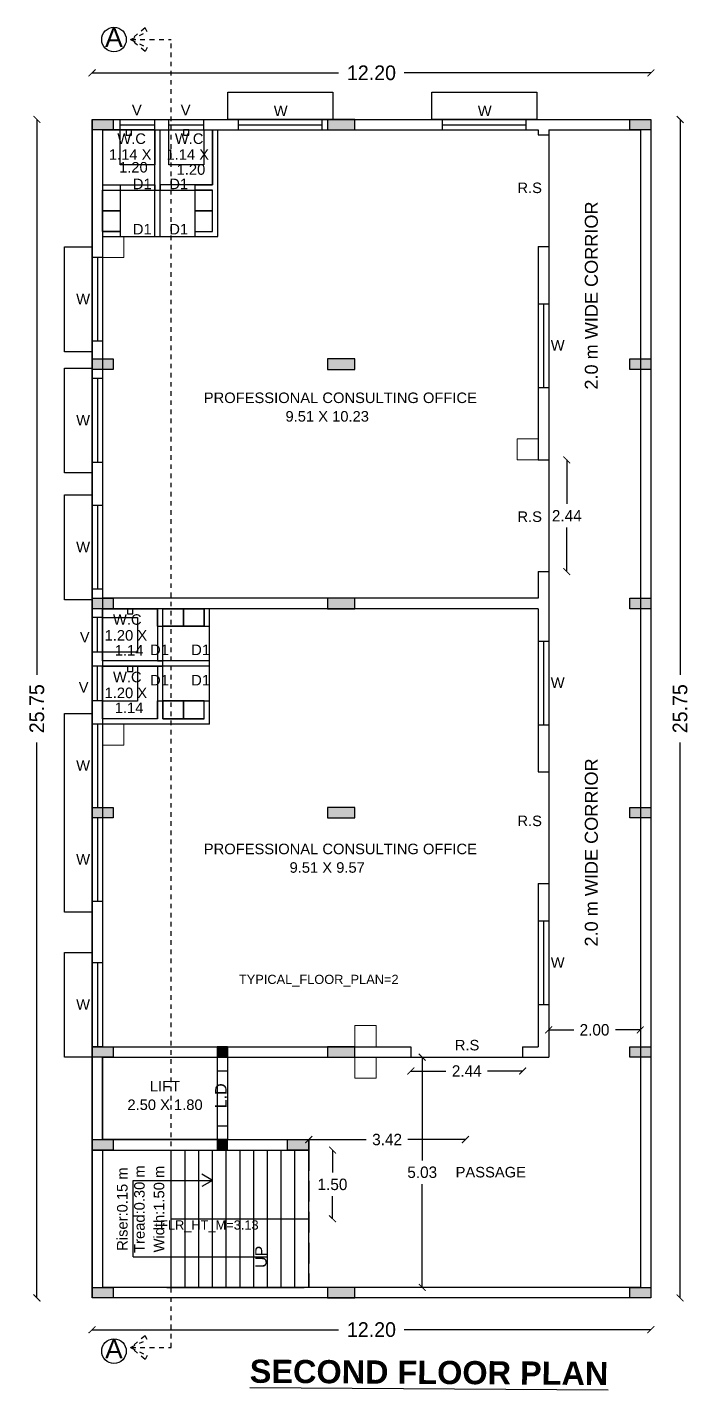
# Model space of a CAD drawing. Header units: metres. Extents: x 21686 to 22035, y 16742 to 16822.
# Drawn here: x 21777.5 to 21791.97, y 16772.55 to 16802.32 of the extents above; entities that cross this region are included whole.
import ezdxf
from ezdxf.enums import TextEntityAlignment as Align

# ---------------------------------------------------------------- set-up
doc = ezdxf.new("R2010")
doc.units = ezdxf.units.M
doc.header["$LTSCALE"] = 1.8
doc.header["$MEASUREMENT"] = 0
for name, pattern in [('CENTER', [2, 1.25, -0.25, 0.25, -0.25]), ('DASHED2', [0.375, 0.25, -0.125]), ('HIDDEN', [0.375, 0.25, -0.125])]:
    doc.linetypes.add(name, pattern=pattern)
doc.layers.add('BLK_1_FLR_2_BLT_UP_AREA', color=18, linetype='Continuous', plot=False)
for name, color, linetype in [('BLK_1_FLR_2_CHAJJA', 6, 'Continuous'), ('BLK_1_FLR_2_DA_LIFT', 30, 'Continuous'), ('BLK_1_FLR_2_EXIT_WIDTH_DOOR', 2, 'Continuous'), ('BLK_1_FLR_2_EXIT_WIDTH_STAIR', 1, 'Continuous'), ('BLK_1_FLR_2_FIRESTAIR_1', 1, 'Continuous'), ('BLK_1_FLR_2_LIFT_1', 30, 'Continuous'), ('BLK_1_FLR_2_STAIR_1', 1, 'Continuous'), ('BLK_1_FLR_2_URINAL', 235, 'Continuous'), ('BLK_1_FLR_2_WASH', 55, 'Continuous'), ('BLK_1_FLR_2_WATER_CLOSET', 213, 'Continuous'), ('BLK_1_LVL_2_BLDG_FOOT_PRINT', 1, 'Continuous'), ('CORRIDOR_WIDTH', 195, 'Continuous'), ('TOILET_VENTILATION', 6, 'Continuous')]:
    doc.layers.add(name, color=color, linetype=linetype)
doc.layers.add('BLK_1_FLR_2_DRINKING_WATER', color=7, linetype='Continuous', lineweight=0)
doc.layers.add('DIST_EXIT', color=7, linetype='Continuous', lineweight=0)
doc.styles.add('ARIAL', font='arial.ttf')
doc.styles.get("Standard").update_dxf_attribs({"font": 'arial.ttf'})
doc.styles.add('TR', font='arialbd.ttf')
doc.styles.add('USA TEXT', font='GOTHIC.TTF')
doc.dimstyles.new('1-100-ED', dxfattribs={"dimtxt": 0.25, "dimasz": 0.15, "dimexe": 0.18, "dimexo": 0.0625, "dimgap": 0.129, "dimtad": 0, "dimtih": 1, "dimtoh": 1, "dimzin": 0, "dimdsep": 46, "dimtxsty": 'USA TEXT', "dimblk": 'ARCHTICK', "dimcen": 0.1, "dimse1": 1, "dimse2": 1, "dimadec": 0, "dimazin": 0, "dimtfac": 1, "dimtofl": 0, "dimtmove": 0, "dimatfit": 3, "dimldrblk": 'ARCHTICK', "dimfxl": 0, "dimtolj": 1, "dimtzin": 0, "dimarcsym": 0})

# ---------------------------------------------------------------- blocks, each defined once
blk = doc.blocks.new('_ArchTick')
at = {"color": 0, "linetype": 'ByBlock', "const_width": 0.15}
blk.add_lwpolyline([(-0.5, -0.5), (0.5, 0.5)], dxfattribs=at)
blk = doc.blocks.new('*D93')
at = {"color": 0, "lineweight": -2}
for p, q in [((21786.127, 16779.816), (21786.127, 16777.561)), ((21786.127, 16774.785), (21786.127, 16777.04))]:
    blk.add_line(p, q, dxfattribs=at)
at = {"layer": 'Defpoints', "color": 0}
for p in [(21786.341, 16779.816), (21786.127, 16774.785), (21786.341, 16774.785)]:
    blk.add_point(p, dxfattribs=at)
at = {"color": 0, "lineweight": -2, "xscale": 0.15, "yscale": 0.15, "zscale": 0.15}
for p, rotation in [((21786.127, 16779.816), 90), ((21786.127, 16774.785), 270)]:
    blk.add_blockref('_ArchTick', p, dxfattribs=dict(at, rotation=rotation))
at = {"color": 0, "insert": (21786.127, 16777.3), "char_height": 0.25, "attachment_point": 5, "style": 'USA TEXT'}
blk.add_mtext('\\A1;5.03', dxfattribs=at)
blk = doc.blocks.new('*D99')
at = {"color": 0, "lineweight": -2}
for p, q in [((21778.919, 16801.327), (21784.303, 16801.327)), ((21791.119, 16801.327), (21785.736, 16801.327))]:
    blk.add_line(p, q, dxfattribs=at)
at = {"layer": 'Defpoints', "color": 0}
for p in [(21791.119, 16801.327), (21778.919, 16800.309), (21791.119, 16800.309)]:
    blk.add_point(p, dxfattribs=at)
at = {"color": 0, "lineweight": -2, "xscale": 0.15, "yscale": 0.15, "zscale": 0.15, "rotation": 180}
blk.add_blockref('_ArchTick', (21778.919, 16801.327), dxfattribs=at)
at = {"color": 0, "lineweight": -2, "xscale": 0.15, "yscale": 0.15, "zscale": 0.15}
blk.add_blockref('_ArchTick', (21791.119, 16801.327), dxfattribs=at)
at = {"color": 0, "insert": (21785.019, 16801.327), "char_height": 0.32, "attachment_point": 5, "style": 'USA TEXT'}
blk.add_mtext('\\A1;12.20', dxfattribs=at)
blk = doc.blocks.new('*D100')
at = {"color": 0, "lineweight": -2}
for p, q in [((21791.757, 16800.309), (21791.757, 16788.171)), ((21791.757, 16774.555), (21791.757, 16786.693))]:
    blk.add_line(p, q, dxfattribs=at)
at = {"layer": 'Defpoints', "color": 0}
for p in [(21791.119, 16800.309), (21791.119, 16774.555), (21791.757, 16774.555)]:
    blk.add_point(p, dxfattribs=at)
at = {"color": 0, "lineweight": -2, "xscale": 0.15, "yscale": 0.15, "zscale": 0.15}
for p, rotation in [((21791.757, 16800.309), 90), ((21791.757, 16774.555), 270)]:
    blk.add_blockref('_ArchTick', p, dxfattribs=dict(at, rotation=rotation))
at = {"color": 0, "insert": (21791.757, 16787.432), "char_height": 0.32, "attachment_point": 5, "rotation": 90, "style": 'USA TEXT'}
blk.add_mtext('\\A1;25.75', dxfattribs=at)
blk = doc.blocks.new('*D101')
at = {"color": 0, "lineweight": -2}
for p, q in [((21778.919, 16773.861), (21784.303, 16773.861)), ((21791.119, 16773.861), (21785.736, 16773.861))]:
    blk.add_line(p, q, dxfattribs=at)
at = {"layer": 'Defpoints', "color": 0}
for p in [(21778.919, 16774.556), (21791.119, 16774.556), (21778.919, 16773.861)]:
    blk.add_point(p, dxfattribs=at)
at = {"color": 0, "lineweight": -2, "xscale": 0.15, "yscale": 0.15, "zscale": 0.15, "rotation": 180}
blk.add_blockref('_ArchTick', (21778.919, 16773.861), dxfattribs=at)
at = {"color": 0, "lineweight": -2, "xscale": 0.15, "yscale": 0.15, "zscale": 0.15}
blk.add_blockref('_ArchTick', (21791.119, 16773.861), dxfattribs=at)
at = {"color": 0, "insert": (21785.019, 16773.861), "char_height": 0.32, "attachment_point": 5, "style": 'USA TEXT'}
blk.add_mtext('\\A1;12.20', dxfattribs=at)
blk = doc.blocks.new('*D102')
at = {"color": 0, "lineweight": -2}
for p, q in [((21777.715, 16800.309), (21777.715, 16788.171)), ((21777.715, 16774.555), (21777.715, 16786.693))]:
    blk.add_line(p, q, dxfattribs=at)
at = {"layer": 'Defpoints', "color": 0}
for p in [(21777.715, 16800.309), (21778.919, 16800.309), (21778.919, 16774.555)]:
    blk.add_point(p, dxfattribs=at)
at = {"color": 0, "lineweight": -2, "xscale": 0.15, "yscale": 0.15, "zscale": 0.15}
for p, rotation in [((21777.715, 16800.309), 90), ((21777.715, 16774.555), 270)]:
    blk.add_blockref('_ArchTick', p, dxfattribs=dict(at, rotation=rotation))
at = {"color": 0, "insert": (21777.715, 16787.432), "char_height": 0.32, "attachment_point": 5, "rotation": 90, "style": 'USA TEXT'}
blk.add_mtext('\\A1;25.75', dxfattribs=at)
blk = doc.blocks.new('*D37')
at = {"layer": 'BLK_1_FLR_2_EXIT_WIDTH_DOOR', "color": 0, "lineweight": -2}
for p, q in [((21785.879, 16779.514), (21786.643, 16779.514)), ((21788.319, 16779.514), (21787.556, 16779.514))]:
    blk.add_line(p, q, dxfattribs=at)
at = {"layer": 'Defpoints', "color": 0}
for p in [(21785.879, 16779.816), (21788.319, 16779.816), (21788.319, 16779.514)]:
    blk.add_point(p, dxfattribs=at)
at = {"layer": 'BLK_1_FLR_2_EXIT_WIDTH_DOOR', "color": 0, "lineweight": -2, "xscale": 0.15, "yscale": 0.15, "zscale": 0.15, "rotation": 180}
blk.add_blockref('_ArchTick', (21785.879, 16779.514), dxfattribs=at)
at = {"layer": 'BLK_1_FLR_2_EXIT_WIDTH_DOOR', "color": 0, "lineweight": -2, "xscale": 0.15, "yscale": 0.15, "zscale": 0.15}
blk.add_blockref('_ArchTick', (21788.319, 16779.514), dxfattribs=at)
at = {"layer": 'BLK_1_FLR_2_EXIT_WIDTH_DOOR', "color": 0, "insert": (21787.099, 16779.514), "char_height": 0.25, "attachment_point": 5, "style": 'USA TEXT'}
blk.add_mtext('\\A1;2.44', dxfattribs=at)
blk = doc.blocks.new('*D38')
at = {"layer": 'BLK_1_FLR_2_EXIT_WIDTH_DOOR', "color": 0, "lineweight": -2}
for p, q in [((21789.284, 16792.868), (21789.284, 16791.908)), ((21789.284, 16790.428), (21789.284, 16791.389))]:
    blk.add_line(p, q, dxfattribs=at)
at = {"layer": 'Defpoints', "color": 0}
for p in [(21788.889, 16792.868), (21789.284, 16792.868), (21788.889, 16790.428)]:
    blk.add_point(p, dxfattribs=at)
at = {"layer": 'BLK_1_FLR_2_EXIT_WIDTH_DOOR', "color": 0, "lineweight": -2, "xscale": 0.15, "yscale": 0.15, "zscale": 0.15}
for p, rotation in [((21789.284, 16792.868), 90), ((21789.284, 16790.428), 270)]:
    blk.add_blockref('_ArchTick', p, dxfattribs=dict(at, rotation=rotation))
at = {"layer": 'BLK_1_FLR_2_EXIT_WIDTH_DOOR', "color": 0, "insert": (21789.284, 16791.648), "char_height": 0.25, "attachment_point": 5, "style": 'USA TEXT'}
blk.add_mtext('\\A1;2.44', dxfattribs=at)
blk = doc.blocks.new('*D39')
at = {"layer": 'BLK_1_FLR_2_EXIT_WIDTH_STAIR', "color": 0, "lineweight": -2}
for p, q in [((21784.168, 16777.786), (21784.168, 16777.296)), ((21784.168, 16776.285), (21784.168, 16776.775))]:
    blk.add_line(p, q, dxfattribs=at)
at = {"layer": 'Defpoints', "color": 0}
for p in [(21783.65, 16777.786), (21784.168, 16777.786), (21783.65, 16776.285)]:
    blk.add_point(p, dxfattribs=at)
at = {"layer": 'BLK_1_FLR_2_EXIT_WIDTH_STAIR', "color": 0, "lineweight": -2, "xscale": 0.15, "yscale": 0.15, "zscale": 0.15}
for p, rotation in [((21784.168, 16777.786), 90), ((21784.168, 16776.285), 270)]:
    blk.add_blockref('_ArchTick', p, dxfattribs=dict(at, rotation=rotation))
at = {"layer": 'BLK_1_FLR_2_EXIT_WIDTH_STAIR', "color": 0, "insert": (21784.168, 16777.035), "char_height": 0.25, "attachment_point": 5, "style": 'USA TEXT'}
blk.add_mtext('\\A1;1.50', dxfattribs=at)
blk = doc.blocks.new('*D56')
at = {"layer": 'CORRIDOR_WIDTH', "color": 0, "lineweight": -2}
for p, q in [((21788.889, 16780.413), (21789.434, 16780.413)), ((21790.889, 16780.413), (21790.345, 16780.413))]:
    blk.add_line(p, q, dxfattribs=at)
at = {"layer": 'Defpoints', "color": 0}
for p in [(21788.889, 16780.413), (21790.889, 16780.413), (21790.889, 16780.413)]:
    blk.add_point(p, dxfattribs=at)
at = {"layer": 'CORRIDOR_WIDTH', "color": 0, "lineweight": -2, "xscale": 0.15, "yscale": 0.15, "zscale": 0.15, "rotation": 180}
blk.add_blockref('_ArchTick', (21788.889, 16780.413), dxfattribs=at)
at = {"layer": 'CORRIDOR_WIDTH', "color": 0, "lineweight": -2, "xscale": 0.15, "yscale": 0.15, "zscale": 0.15}
blk.add_blockref('_ArchTick', (21790.889, 16780.413), dxfattribs=at)
at = {"layer": 'CORRIDOR_WIDTH', "color": 0, "insert": (21789.889, 16780.413), "char_height": 0.25, "attachment_point": 5, "style": 'USA TEXT'}
blk.add_mtext('\\A1;2.00', dxfattribs=at)
blk = doc.blocks.new('*D59')
at = {"layer": 'Defpoints', "color": 0}
for p in [(21783.65, 16778.016), (21787.071, 16778.016), (21787.071, 16778.015)]:
    blk.add_point(p, dxfattribs=at)
at = {"layer": 'DIST_EXIT', "color": 0, "lineweight": -2}
for p, q in [((21783.65, 16778.015), (21784.906, 16778.015)), ((21787.071, 16778.015), (21785.814, 16778.015))]:
    blk.add_line(p, q, dxfattribs=at)
at = {"layer": 'DIST_EXIT', "color": 0, "lineweight": -2, "xscale": 0.15, "yscale": 0.15, "zscale": 0.15, "rotation": 180}
blk.add_blockref('_ArchTick', (21783.65, 16778.015), dxfattribs=at)
at = {"layer": 'DIST_EXIT', "color": 0, "lineweight": -2, "xscale": 0.15, "yscale": 0.15, "zscale": 0.15}
blk.add_blockref('_ArchTick', (21787.071, 16778.015), dxfattribs=at)
at = {"layer": 'DIST_EXIT', "color": 0, "insert": (21785.36, 16778.015), "char_height": 0.25, "attachment_point": 5, "style": 'USA TEXT'}
blk.add_mtext('\\A1;3.42', dxfattribs=at)

msp = doc.modelspace()

# ---------------------------------------------------------------- hatches: boundary and pattern name
h = msp.add_hatch(color=256)
h.dxf.hatch_style = 1
h.paths.add_polyline_path([(21779.3794, 16800.0789), (21779.3794, 16800.3089), (21778.9194, 16800.3089), (21778.9194, 16800.0789)])
h = msp.add_hatch(color=256)
h.dxf.hatch_style = 1
h.paths.add_polyline_path([(21784.0594, 16800.3089), (21784.0594, 16800.0789), (21784.6594, 16800.0789), (21784.6594, 16800.3089)])
h = msp.add_hatch(color=256)
h.dxf.hatch_style = 1
h.paths.add_polyline_path([(21791.1194, 16800.0789), (21791.1194, 16800.3089), (21790.6594, 16800.3089), (21790.6594, 16800.0789)])
h = msp.add_hatch(color=256)
h.dxf.hatch_style = 1
h.paths.add_polyline_path([(21779.3794, 16794.8473), (21779.3794, 16795.0773), (21778.9194, 16795.0773), (21778.9194, 16794.8473)])
h = msp.add_hatch(color=256)
h.dxf.hatch_style = 1
h.paths.add_polyline_path([(21784.0594, 16795.0773), (21784.0594, 16794.8473), (21784.6594, 16794.8473), (21784.6594, 16795.0773)])
h = msp.add_hatch(color=256)
h.dxf.hatch_style = 1
h.paths.add_polyline_path([(21791.1194, 16794.8473), (21791.1194, 16795.0773), (21790.6594, 16795.0773), (21790.6594, 16794.8473)])
h = msp.add_hatch(color=256)
h.dxf.hatch_style = 1
h.paths.add_polyline_path([(21779.3794, 16789.6173), (21779.3794, 16789.8473), (21778.9194, 16789.8473), (21778.9194, 16789.6173)])
h = msp.add_hatch(color=256)
h.dxf.hatch_style = 1
h.paths.add_polyline_path([(21784.0594, 16789.8473), (21784.0594, 16789.6173), (21784.6594, 16789.6173), (21784.6594, 16789.8473)])
h = msp.add_hatch(color=256)
h.dxf.hatch_style = 1
h.paths.add_polyline_path([(21791.1194, 16789.6173), (21791.1194, 16789.8473), (21790.6594, 16789.8473), (21790.6594, 16789.6173)])
h = msp.add_hatch(color=256)
h.dxf.hatch_style = 1
h.paths.add_polyline_path([(21779.3794, 16785.0457), (21779.3794, 16785.2757), (21778.9194, 16785.2757), (21778.9194, 16785.0457)])
h = msp.add_hatch(color=256)
h.dxf.hatch_style = 1
h.paths.add_polyline_path([(21784.0594, 16785.2757), (21784.0594, 16785.0457), (21784.6594, 16785.0457), (21784.6594, 16785.2757)])
h = msp.add_hatch(color=256)
h.dxf.hatch_style = 1
h.paths.add_polyline_path([(21791.1194, 16785.0457), (21791.1194, 16785.2757), (21790.6594, 16785.2757), (21790.6594, 16785.0457)])
h = msp.add_hatch(color=256)
h.dxf.hatch_style = 1
h.paths.add_polyline_path([(21779.3794, 16779.8157), (21779.3794, 16780.0457), (21778.9194, 16780.0457), (21778.9194, 16779.8157)])
h = msp.add_hatch(color=256)
h.dxf.hatch_style = 1
h.paths.add_polyline_path([(21781.8794, 16779.8157), (21781.8794, 16780.0457), (21781.6494, 16780.0457), (21781.6494, 16779.8157)])
h = msp.add_hatch(color=256)
h.dxf.hatch_style = 1
h.paths.add_polyline_path([(21784.0594, 16780.0457), (21784.0594, 16779.8157), (21784.6594, 16779.8157), (21784.6594, 16780.0457)])
h = msp.add_hatch(color=256)
h.dxf.hatch_style = 1
h.paths.add_polyline_path([(21791.1194, 16779.8157), (21791.1194, 16780.0457), (21790.6594, 16780.0457), (21790.6594, 16779.8157)])
h = msp.add_hatch(color=256)
h.dxf.hatch_style = 1
h.paths.add_polyline_path([(21779.3794, 16777.7857), (21779.3794, 16778.0157), (21778.9194, 16778.0157), (21778.9194, 16777.7857)])
h = msp.add_hatch(color=256)
h.dxf.hatch_style = 1
h.paths.add_polyline_path([(21781.8794, 16777.7857), (21781.8794, 16778.0157), (21781.6494, 16778.0157), (21781.6494, 16777.7857)])
h = msp.add_hatch(color=256)
h.dxf.hatch_style = 1
h.paths.add_polyline_path([(21783.6495, 16777.7857), (21783.6495, 16778.0157), (21783.1895, 16778.0157), (21783.1895, 16777.7857)])
h = msp.add_hatch(color=256)
h.dxf.hatch_style = 1
h.paths.add_polyline_path([(21779.3794, 16774.5557), (21779.3794, 16774.7857), (21778.9194, 16774.7857), (21778.9194, 16774.5557)])
h = msp.add_hatch(color=256)
h.dxf.hatch_style = 1
h.paths.add_polyline_path([(21784.0594, 16774.7852), (21784.0594, 16774.5552), (21784.6594, 16774.5552), (21784.6594, 16774.7852)])
h = msp.add_hatch(color=256)
h.dxf.hatch_style = 1
h.paths.add_polyline_path([(21791.1194, 16774.5557), (21791.1194, 16774.7857), (21790.6594, 16774.7857), (21790.6594, 16774.5557)])

# ---------------------------------------------------------------- linework, layer by layer
at = {"linetype": 'CENTER', "ltscale": 0.05}
for p, q in [((21780.0774, 16802.311), (21779.7604, 16802.0532)), ((21779.7604, 16802.0532), (21780.1185, 16802.2259)), ((21780.1185, 16802.2259), (21780.0774, 16802.311)), ((21779.7604, 16802.0532), (21780.6495, 16802.0532)), ((21779.7604, 16802.0532), (21780.1185, 16801.8804)), ((21780.0774, 16801.7953), (21779.7604, 16802.0532)), ((21780.1185, 16801.8804), (21780.0774, 16801.7953)), ((21780.0774, 16773.7283), (21779.7604, 16773.4704)), ((21779.7604, 16773.4704), (21780.1185, 16773.6431)), ((21779.7604, 16773.4704), (21780.6495, 16773.4704)), ((21779.7604, 16773.4704), (21780.1185, 16773.2976)), ((21780.0774, 16773.2125), (21779.7604, 16773.4704))]:
    msp.add_line(p, q, dxfattribs=at)
at = {"linetype": 'HIDDEN', "ltscale": 0.003}
msp.add_line((21780.6495, 16773.4704), (21780.6495, 16802.0532), dxfattribs=at)
at = {"linetype": 'HIDDEN', "ltscale": 0.002}
for p, q in [((21781.8839, 16800.3089), (21781.8839, 16800.9089)), ((21781.8839, 16800.9089), (21784.1739, 16800.9089)), ((21784.1739, 16800.9089), (21784.1739, 16800.3089)), ((21786.3382, 16800.3089), (21786.3382, 16800.9089)), ((21786.3382, 16800.9089), (21788.6282, 16800.9089)), ((21788.6282, 16800.9089), (21788.6282, 16800.3089)), ((21778.3194, 16795.2331), (21778.3194, 16797.5231)), ((21778.3194, 16797.5231), (21778.9194, 16797.5231)), ((21778.9194, 16795.2331), (21778.3194, 16795.2331)), ((21778.3194, 16792.5856), (21778.3194, 16794.8756)), ((21778.3194, 16794.8756), (21778.9194, 16794.8756)), ((21778.9194, 16792.5856), (21778.3194, 16792.5856)), ((21778.3194, 16789.8123), (21778.3194, 16792.1023)), ((21778.3194, 16792.1023), (21778.9194, 16792.1023)), ((21778.9194, 16789.8123), (21778.3194, 16789.8123)), ((21778.3194, 16785.0371), (21778.3194, 16787.3271)), ((21778.3194, 16787.3271), (21778.9194, 16787.3271)), ((21778.3194, 16782.9857), (21778.3194, 16785.2757)), ((21778.9194, 16782.9857), (21778.3194, 16782.9857)), ((21778.3194, 16779.8157), (21778.3194, 16782.1057)), ((21778.3194, 16782.1057), (21778.9194, 16782.1057)), ((21778.9194, 16779.8157), (21778.3194, 16779.8157))]:
    msp.add_line(p, q, dxfattribs=at)
for p, q in [((21778.9194, 16800.3089), (21791.1194, 16800.3089)), ((21778.9194, 16800.3089), (21778.9194, 16784.4089)), ((21779.5306, 16800.0789), (21779.5306, 16800.3089)), ((21780.2906, 16800.0789), (21780.2906, 16800.3089)), ((21780.5961, 16800.0789), (21780.5961, 16800.3089)), ((21781.3561, 16800.0789), (21781.3561, 16800.3089)), ((21782.1139, 16800.3089), (21781.8839, 16800.3089)), ((21782.1139, 16800.0789), (21782.1139, 16800.3089)), ((21783.9439, 16800.0789), (21783.9439, 16800.3089)), ((21786.5682, 16800.3089), (21786.3382, 16800.3089)), ((21786.5682, 16800.0789), (21786.5682, 16800.3089)), ((21788.3982, 16800.0789), (21788.3982, 16800.3089)), ((21791.1194, 16800.3089), (21791.1194, 16774.5552)), ((21779.1494, 16800.0789), (21788.6594, 16800.0789)), ((21779.1494, 16800.0789), (21779.1494, 16780.0457)), ((21779.5306, 16800.1939), (21780.2906, 16800.1939)), ((21780.2906, 16797.7489), (21780.2906, 16800.0789)), ((21780.4056, 16797.7489), (21780.4056, 16800.0789)), ((21780.5961, 16800.1939), (21781.3561, 16800.1939)), ((21781.5469, 16798.8789), (21781.5469, 16800.0789)), ((21781.6619, 16797.7489), (21781.6619, 16800.0789)), ((21782.1139, 16800.1939), (21783.9439, 16800.1939)), ((21786.5682, 16800.1939), (21788.3982, 16800.1939)), ((21788.6594, 16800.0789), (21788.6594, 16799.9735)), ((21788.8894, 16800.0789), (21790.8894, 16800.0789)), ((21788.8894, 16800.0789), (21788.8894, 16779.8157)), ((21790.8894, 16800.0789), (21790.8894, 16774.7852)), ((21788.6594, 16799.9735), (21788.8894, 16799.9735)), ((21779.1494, 16798.8789), (21779.5306, 16798.8789)), ((21779.5306, 16798.8789), (21779.5306, 16798.7639)), ((21780.2906, 16798.8789), (21780.2906, 16798.7639)), ((21780.4056, 16798.8789), (21780.4056, 16798.7639)), ((21781.1656, 16798.8789), (21781.5469, 16798.8789)), ((21781.1656, 16798.8789), (21781.1656, 16798.7639)), ((21779.1494, 16798.7639), (21780.3588, 16798.7639)), ((21779.5306, 16798.7639), (21779.5306, 16797.7489)), ((21780.3588, 16798.7639), (21781.5469, 16798.7639)), ((21781.1656, 16798.7639), (21781.1656, 16797.7489)), ((21781.5469, 16797.8639), (21781.5469, 16798.7639)), ((21779.5306, 16798.3139), (21779.1494, 16798.3139)), ((21781.1656, 16798.3139), (21781.5469, 16798.3139)), ((21779.1494, 16797.8639), (21779.5306, 16797.8639)), ((21779.1494, 16797.7489), (21781.6619, 16797.7489)), ((21781.1656, 16797.8639), (21781.5469, 16797.8639)), ((21788.6594, 16797.5335), (21788.6594, 16792.8683)), ((21788.6594, 16797.5335), (21788.8894, 16797.5335)), ((21779.1494, 16797.2931), (21778.9194, 16797.2931)), ((21779.0344, 16797.2931), (21779.0344, 16795.4631)), ((21788.6594, 16796.2808), (21788.8894, 16796.2808)), ((21788.7744, 16796.2808), (21788.7744, 16794.4508)), ((21779.1494, 16795.4631), (21778.9194, 16795.4631)), ((21778.9194, 16795.4631), (21778.9194, 16795.2331)), ((21779.1494, 16794.6456), (21778.9194, 16794.6456)), ((21779.0344, 16794.6456), (21779.0344, 16792.8156)), ((21788.6594, 16794.4508), (21788.8894, 16794.4508)), ((21788.6594, 16792.8683), (21788.8894, 16792.8683)), ((21779.1494, 16792.8156), (21778.9194, 16792.8156)), ((21778.9194, 16792.8156), (21778.9194, 16792.5856)), ((21779.1494, 16791.8723), (21778.9194, 16791.8723)), ((21779.0344, 16791.8723), (21779.0344, 16790.0423)), ((21788.6594, 16790.4283), (21788.6594, 16789.8473)), ((21788.6594, 16790.4283), (21788.8894, 16790.4283)), ((21779.1494, 16790.0423), (21778.9194, 16790.0423)), ((21778.9194, 16790.0423), (21778.9194, 16789.8123)), ((21788.6594, 16789.8473), (21779.1494, 16789.8473)), ((21788.6594, 16789.6173), (21779.1494, 16789.6173)), ((21780.3494, 16789.6173), (21779.1494, 16789.6173)), ((21780.3494, 16789.2361), (21780.3494, 16789.6173)), ((21780.4644, 16788.4292), (21780.4644, 16789.6173)), ((21781.3644, 16789.6173), (21780.4644, 16789.6173)), ((21780.9144, 16789.2361), (21780.9144, 16789.6173)), ((21781.3644, 16789.2361), (21781.3644, 16789.6173)), ((21781.4794, 16787.0971), (21781.4794, 16789.6173)), ((21788.6594, 16789.6173), (21788.6594, 16786.0515)), ((21779.1494, 16789.4266), (21778.9194, 16789.4266)), ((21779.0344, 16788.6666), (21779.0344, 16789.4266)), ((21780.3494, 16789.2361), (21780.4644, 16789.2361)), ((21780.4644, 16789.2361), (21781.4794, 16789.2361)), ((21788.6594, 16788.9076), (21788.8894, 16788.9076)), ((21788.7744, 16788.9076), (21788.7744, 16787.0776)), ((21779.1494, 16788.6666), (21778.9194, 16788.6666)), ((21781.4794, 16788.4761), (21779.1494, 16788.4761)), ((21780.3494, 16788.4761), (21780.4644, 16788.4761)), ((21780.4644, 16787.2121), (21780.4644, 16788.4292)), ((21779.1494, 16788.3611), (21778.9194, 16788.3611)), ((21779.0344, 16787.6011), (21779.0344, 16788.3611)), ((21781.4794, 16788.3611), (21779.1494, 16788.3611)), ((21780.3494, 16788.3611), (21780.4644, 16788.3611)), ((21779.1494, 16787.6011), (21778.9194, 16787.6011)), ((21780.3494, 16787.2121), (21780.3494, 16787.6011)), ((21780.3494, 16787.6011), (21780.4644, 16787.6011)), ((21780.4644, 16787.6011), (21781.4794, 16787.6011)), ((21780.9144, 16787.6011), (21780.9144, 16787.2121)), ((21781.3644, 16787.2121), (21781.3644, 16787.6011)), ((21780.3494, 16787.2121), (21779.1494, 16787.2121)), ((21781.3644, 16787.2121), (21780.4644, 16787.2121)), ((21779.1494, 16787.0971), (21778.9194, 16787.0971)), ((21779.0344, 16787.0971), (21779.0344, 16785.2671)), ((21781.4794, 16787.0971), (21779.1494, 16787.0971)), ((21788.6594, 16787.0776), (21788.8894, 16787.0776)), ((21788.6594, 16786.0515), (21788.8894, 16786.0515)), ((21779.1494, 16785.2671), (21778.9194, 16785.2671)), ((21779.1494, 16785.0457), (21778.9194, 16785.0457)), ((21779.0344, 16785.0457), (21779.0344, 16783.2157)), ((21778.9194, 16784.4089), (21778.9194, 16774.5552)), ((21788.6594, 16783.6115), (21788.6594, 16780.0457)), ((21788.6594, 16783.6115), (21788.8894, 16783.6115)), ((21779.1494, 16783.2157), (21778.9194, 16783.2157)), ((21778.9194, 16783.2157), (21778.9194, 16782.9857)), ((21788.6594, 16782.7938), (21788.8894, 16782.7938)), ((21788.7744, 16782.7938), (21788.7744, 16780.9638)), ((21779.1494, 16781.8757), (21778.9194, 16781.8757)), ((21779.0344, 16781.8757), (21779.0344, 16780.0457)), ((21788.6594, 16780.9638), (21788.8894, 16780.9638)), ((21779.1494, 16780.0457), (21778.9194, 16780.0457)), ((21779.1494, 16780.0457), (21785.8793, 16780.0457)), ((21781.8794, 16780.0457), (21781.8794, 16778.0157)), ((21785.8793, 16780.0457), (21785.8793, 16779.8157)), ((21788.3193, 16780.0457), (21788.6594, 16780.0457)), ((21788.3193, 16780.0457), (21788.3193, 16779.8157)), ((21779.1494, 16779.8157), (21779.1494, 16778.0157)), ((21779.1494, 16779.8157), (21781.6494, 16779.8157)), ((21781.6494, 16779.8157), (21781.6494, 16779.5157)), ((21781.8794, 16779.8157), (21788.8894, 16779.8157)), ((21781.6494, 16779.5157), (21781.8794, 16779.5157)), ((21781.6494, 16778.3157), (21781.6494, 16778.0157)), ((21781.6494, 16778.3157), (21781.8794, 16778.3157)), ((21779.1494, 16778.0157), (21783.6495, 16778.0157)), ((21783.6495, 16777.7857), (21783.6495, 16778.0157)), ((21779.1494, 16777.7857), (21779.1494, 16774.7852)), ((21779.1494, 16777.7857), (21783.6495, 16777.7857)), ((21780.6495, 16776.2857), (21780.6495, 16777.7857)), ((21780.9495, 16776.2857), (21780.9495, 16777.7857)), ((21781.2495, 16776.2857), (21781.2495, 16777.7857)), ((21781.5495, 16776.2857), (21781.5495, 16777.7857)), ((21781.8495, 16776.2857), (21781.8495, 16777.7857)), ((21782.1495, 16776.2857), (21782.1495, 16777.7857)), ((21782.4495, 16776.2857), (21782.4495, 16777.7857)), ((21782.7495, 16776.2857), (21782.7495, 16777.7857)), ((21783.0495, 16776.2857), (21783.0495, 16777.7857)), ((21783.3495, 16776.2857), (21783.3495, 16777.7857)), ((21783.6495, 16776.2857), (21783.6495, 16777.7857)), ((21779.8132, 16775.4494), (21779.8132, 16777.1221)), ((21779.8132, 16777.1221), (21781.5495, 16777.1221)), ((21781.5495, 16777.1221), (21781.3189, 16777.256)), ((21781.5495, 16777.1221), (21781.3189, 16776.9881)), ((21780.6495, 16776.2857), (21783.6495, 16776.2857)), ((21780.6495, 16774.7852), (21780.6495, 16776.2852)), ((21780.9495, 16774.7852), (21780.9495, 16776.2852)), ((21781.2495, 16774.7852), (21781.2495, 16776.2852)), ((21781.5495, 16774.7852), (21781.5495, 16776.2852)), ((21781.8495, 16774.7852), (21781.8495, 16776.2852)), ((21782.1495, 16774.7852), (21782.1495, 16776.2852)), ((21782.4495, 16774.7852), (21782.4495, 16776.2852)), ((21782.7495, 16774.7852), (21782.7495, 16776.2852)), ((21783.0495, 16774.7852), (21783.0495, 16776.2852)), ((21783.3495, 16774.7852), (21783.3495, 16776.2852)), ((21783.6495, 16774.7852), (21783.6495, 16776.2852)), ((21779.8132, 16775.4494), (21782.7495, 16775.4494)), ((21790.8894, 16774.7852), (21779.1494, 16774.7852)), ((21780.5495, 16774.7852), (21783.5495, 16774.7852)), ((21791.1194, 16774.5552), (21778.9194, 16774.5552))]:
    msp.add_line(p, q)
at = {"ltscale": 0.1}
for p, q in [((21780.1185, 16773.6431), (21780.0774, 16773.7283)), ((21780.1185, 16773.2976), (21780.0774, 16773.2125))]:
    msp.add_line(p, q, dxfattribs=at)
for points in [[(21778.9194, 16800.3089), (21779.3794, 16800.3089), (21779.3794, 16800.0789), (21778.9194, 16800.0789)], [(21784.0594, 16800.0789), (21784.6594, 16800.0789), (21784.6594, 16800.3089), (21784.0594, 16800.3089)], [(21790.6594, 16800.3089), (21791.1194, 16800.3089), (21791.1194, 16800.0789), (21790.6594, 16800.0789)], [(21778.9194, 16795.0773), (21779.3794, 16795.0773), (21779.3794, 16794.8473), (21778.9194, 16794.8473)], [(21784.0594, 16794.8473), (21784.6594, 16794.8473), (21784.6594, 16795.0773), (21784.0594, 16795.0773)], [(21790.6594, 16795.0773), (21791.1194, 16795.0773), (21791.1194, 16794.8473), (21790.6594, 16794.8473)], [(21778.9194, 16789.8473), (21779.3794, 16789.8473), (21779.3794, 16789.6173), (21778.9194, 16789.6173)], [(21784.0594, 16789.6173), (21784.6594, 16789.6173), (21784.6594, 16789.8473), (21784.0594, 16789.8473)], [(21790.6594, 16789.8473), (21791.1194, 16789.8473), (21791.1194, 16789.6173), (21790.6594, 16789.6173)], [(21778.9194, 16785.2757), (21779.3794, 16785.2757), (21779.3794, 16785.0457), (21778.9194, 16785.0457)], [(21784.0594, 16785.0457), (21784.6594, 16785.0457), (21784.6594, 16785.2757), (21784.0594, 16785.2757)], [(21790.6594, 16785.2757), (21791.1194, 16785.2757), (21791.1194, 16785.0457), (21790.6594, 16785.0457)], [(21778.9194, 16780.0457), (21779.3794, 16780.0457), (21779.3794, 16779.8157), (21778.9194, 16779.8157)], [(21781.6494, 16779.8157), (21781.8794, 16779.8157), (21781.8794, 16780.0457), (21781.6494, 16780.0457)], [(21784.0594, 16779.8157), (21784.6594, 16779.8157), (21784.6594, 16780.0457), (21784.0594, 16780.0457)], [(21790.6594, 16780.0457), (21791.1194, 16780.0457), (21791.1194, 16779.8157), (21790.6594, 16779.8157)], [(21778.9194, 16778.0157), (21779.3794, 16778.0157), (21779.3794, 16777.7857), (21778.9194, 16777.7857)], [(21781.6494, 16777.7857), (21781.8794, 16777.7857), (21781.8794, 16778.0157), (21781.6494, 16778.0157)], [(21783.1895, 16778.0157), (21783.6495, 16778.0157), (21783.6495, 16777.7857), (21783.1895, 16777.7857)], [(21778.9194, 16774.7857), (21779.3794, 16774.7857), (21779.3794, 16774.5557), (21778.9194, 16774.5557)], [(21784.0594, 16774.5552), (21784.6594, 16774.5552), (21784.6594, 16774.7852), (21784.0594, 16774.7852)], [(21790.6594, 16774.7857), (21791.1194, 16774.7857), (21791.1194, 16774.5557), (21790.6594, 16774.5557)]]:
    msp.add_lwpolyline(points, close=True)
for centre in [(21779.3977, 16802.0558), (21779.3977, 16773.3914)]:
    msp.add_circle(centre, 0.2684)
at = {"layer": 'BLK_1_FLR_2_BLT_UP_AREA', "color": 18, "linetype": 'DASHED2'}
msp.add_lwpolyline([(21778.9194, 16800.3089), (21791.1194, 16800.3089), (21791.1194, 16774.5552), (21778.9194, 16774.5552)], close=True, dxfattribs=at)
at = {"layer": 'BLK_1_FLR_2_CHAJJA'}
for points in [[(21784.1739, 16800.3089), (21781.8839, 16800.3089), (21781.8839, 16800.9089), (21784.1739, 16800.9089)], [(21788.6282, 16800.3089), (21786.3382, 16800.3089), (21786.3382, 16800.9089), (21788.6282, 16800.9089)], [(21778.9194, 16795.2331), (21778.3194, 16795.2331), (21778.3194, 16797.5231), (21778.9194, 16797.5231)], [(21778.9194, 16792.5856), (21778.3194, 16792.5856), (21778.3194, 16794.8756), (21778.9194, 16794.8756)], [(21778.9194, 16789.8123), (21778.3194, 16789.8123), (21778.3194, 16792.1023), (21778.9194, 16792.1023)], [(21778.9194, 16782.9857), (21778.3194, 16782.9857), (21778.3194, 16787.3271), (21778.9194, 16787.3271)], [(21778.9194, 16779.8157), (21778.3194, 16779.8157), (21778.3194, 16782.1057), (21778.9194, 16782.1057)]]:
    msp.add_lwpolyline(points, close=True, dxfattribs=at)
at = {"layer": 'BLK_1_FLR_2_DA_LIFT'}
msp.add_lwpolyline([(21779.1494, 16778.0157), (21779.1494, 16779.8157), (21781.6494, 16779.8157), (21781.6494, 16778.0157)], close=True, dxfattribs=at)
at = {"layer": 'BLK_1_FLR_2_DRINKING_WATER'}
for points in [[(21779.1494, 16797.7489), (21779.1494, 16797.2889), (21779.6094, 16797.2889), (21779.6094, 16797.7489)], [(21788.1994, 16793.3283), (21788.1994, 16792.8683), (21788.6594, 16792.8683), (21788.6594, 16793.3283)], [(21779.1494, 16787.0971), (21779.1494, 16786.6371), (21779.6094, 16786.6371), (21779.6094, 16787.0971)], [(21784.6594, 16780.5057), (21784.6594, 16780.0457), (21785.1194, 16780.0457), (21785.1194, 16780.5057)], [(21784.6594, 16779.8157), (21784.6594, 16779.3557), (21785.1194, 16779.3557), (21785.1194, 16779.8157)]]:
    msp.add_lwpolyline(points, close=True, dxfattribs=at)
at = {"layer": 'BLK_1_FLR_2_FIRESTAIR_1', "linetype": 'DASHED2'}
msp.add_lwpolyline([(21778.9194, 16777.7857), (21783.6495, 16777.7857), (21783.6495, 16774.7852), (21778.9194, 16774.7852)], close=True, dxfattribs=at)
at = {"layer": 'BLK_1_FLR_2_LIFT_1'}
msp.add_lwpolyline([(21781.6494, 16778.0157), (21779.1494, 16778.0157), (21779.1494, 16779.8157), (21781.6494, 16779.8157)], close=True, dxfattribs=at)
at = {"layer": 'BLK_1_FLR_2_STAIR_1', "linetype": 'DASHED2'}
msp.add_lwpolyline([(21778.9194, 16777.7857), (21783.6495, 16777.7857), (21783.6495, 16774.7852), (21778.9194, 16774.7852)], close=True, dxfattribs=at)
at = {"layer": 'BLK_1_FLR_2_URINAL'}
for points in [[(21781.5469, 16798.3139), (21781.5469, 16798.7639), (21781.1656, 16798.7639), (21781.1656, 16798.3139)], [(21781.5469, 16797.8639), (21781.5469, 16798.3139), (21781.1656, 16798.3139), (21781.1656, 16797.8639)], [(21780.9144, 16787.2121), (21780.9144, 16787.6011), (21780.4644, 16787.6011), (21780.4644, 16787.2121)], [(21781.3644, 16787.2121), (21781.3644, 16787.6011), (21780.9144, 16787.6011), (21780.9144, 16787.2121)]]:
    msp.add_lwpolyline(points, close=True, dxfattribs=at)
at = {"layer": 'BLK_1_FLR_2_WASH', "color": 60}
for points in [[(21779.6625, 16799.9639), (21779.7775, 16799.9639), (21779.7775, 16800.0789), (21779.6625, 16800.0789)], [(21780.9188, 16799.9639), (21781.0338, 16799.9639), (21781.0338, 16800.0789), (21780.9188, 16800.0789)], [(21779.6919, 16789.5023), (21779.8069, 16789.5023), (21779.8069, 16789.6173), (21779.6919, 16789.6173)], [(21779.6919, 16788.2461), (21779.8069, 16788.2461), (21779.8069, 16788.3611), (21779.6919, 16788.3611)]]:
    msp.add_lwpolyline(points, close=True, dxfattribs=at)
at = {"layer": 'BLK_1_FLR_2_WASH', "color": 55}
for points in [[(21779.1494, 16798.7639), (21779.5306, 16798.7639), (21779.5306, 16798.3139), (21779.1494, 16798.3139)], [(21780.9144, 16789.6173), (21781.3644, 16789.6173), (21781.3644, 16789.2361), (21780.9144, 16789.2361)]]:
    msp.add_lwpolyline(points, close=True, dxfattribs=at)
at = {"layer": 'BLK_1_FLR_2_WASH', "color": 56}
for points in [[(21779.1494, 16798.3139), (21779.5306, 16798.3139), (21779.5306, 16797.8639), (21779.1494, 16797.8639)], [(21780.4644, 16789.6173), (21780.9144, 16789.6173), (21780.9144, 16789.2361), (21780.4644, 16789.2361)]]:
    msp.add_lwpolyline(points, close=True, dxfattribs=at)
at = {"layer": 'BLK_1_FLR_2_WATER_CLOSET', "color": 2}
for points in [[(21779.1494, 16798.8789), (21780.2906, 16798.8789), (21780.2906, 16800.0789), (21779.1494, 16800.0789)], [(21780.3494, 16789.6173), (21780.3494, 16788.4761), (21779.1494, 16788.4761), (21779.1494, 16789.6173)]]:
    msp.add_lwpolyline(points, close=True, dxfattribs=at)
at = {"layer": 'BLK_1_FLR_2_WATER_CLOSET', "color": 1}
for points in [[(21781.5469, 16798.8789), (21780.4056, 16798.8789), (21780.4056, 16800.0789), (21781.5469, 16800.0789)], [(21779.1494, 16787.2121), (21779.1494, 16788.3611), (21780.3494, 16788.3611), (21780.3494, 16787.2121)]]:
    msp.add_lwpolyline(points, close=True, dxfattribs=at)
at = {"layer": 'BLK_1_LVL_2_BLDG_FOOT_PRINT'}
msp.add_lwpolyline([(21778.9194, 16800.3089), (21791.1194, 16800.3089), (21791.1194, 16774.5557), (21778.9194, 16774.5557)], close=True, dxfattribs=at)
at = {"layer": 'TOILET_VENTILATION', "color": 6}
for points in [[(21779.5306, 16799.3185), (21779.5306, 16800.0789), (21780.2906, 16800.0789), (21780.2906, 16799.3185)], [(21780.5961, 16799.3185), (21780.5961, 16800.0789), (21781.3561, 16800.0789), (21781.3561, 16799.3185)], [(21779.1494, 16788.6661), (21779.1494, 16789.4266), (21779.9094, 16789.4266), (21779.9094, 16788.6661)], [(21779.1494, 16787.5992), (21779.1494, 16788.3596), (21779.9094, 16788.3596), (21779.9094, 16787.5992)]]:
    msp.add_lwpolyline(points, close=True, dxfattribs=at)

# ---------------------------------------------------------------- texts
for p in [(21779.2032, 16801.8962), (21779.2032, 16773.2318)]:
    msp.add_text('A', height=0.4143).set_placement(p)
at = {"style": 'ARIAL'}
for s, height, rotation, p in [('V', 0.23, 360, (21779.896, 16800.514)), ('V', 0.23, 360, (21780.9615, 16800.514)), ('W', 0.23, 360, (21783.0378, 16800.4982)), ('W', 0.23, 360, (21787.4921, 16800.4982)), ('W.C', 0.23, 360, (21779.7828, 16799.8893)), ('W.C', 0.23, 360, (21781.0391, 16799.8893)), ('1.14 X', 0.23, 360, (21779.7514, 16799.5431)), ('1.14 X', 0.23, 360, (21781.0077, 16799.5431)), ('1.20', 0.23, 360, (21779.822, 16799.2643)), ('1.20', 0.23, 360, (21781.0782, 16799.2155)), ('D1', 0.23, 360, (21780.0149, 16798.9006)), ('D1', 0.23, 360, (21780.8108, 16798.9006)), ('R.S', 0.23, 360, (21788.4735, 16798.8152)), ('2.0 m WIDE CORRIOR', 0.283338, 90, (21789.8191, 16796.4612)), ('D1', 0.23, 360, (21780.0149, 16797.9113)), ('D1', 0.23, 360, (21780.8108, 16797.9113)), ('W', 0.23, 360, (21778.7237, 16796.3859)), ('W', 0.23, 0, (21789.0847, 16795.3737)), ('PROFESSIONAL CONSULTING OFFICE', 0.23, 360, (21784.3398, 16794.2263)), ('W', 0.23, 360, (21778.7237, 16793.7384)), ('9.51 X 10.23', 0.23, 360, (21784.0528, 16793.8209)), ('R.S', 0.23, 360, (21788.4735, 16791.6291)), ('W', 0.23, 360, (21778.7237, 16790.9652)), ('W.C', 0.23, 360, (21779.6883, 16789.3806)), ('V', 0.23, 360, (21778.7596, 16788.9965)), ('1.20 X', 0.23, 360, (21779.6569, 16789.0344)), ('1.14', 0.23, 360, (21779.7274, 16788.7068)), ('D1', 0.23, 360, (21780.3915, 16788.7178)), ('D1', 0.23, 360, (21781.2896, 16788.7178)), ('W.C', 0.23, 360, (21779.6883, 16788.1243)), ('D1', 0.23, 360, (21780.3915, 16788.0546)), ('D1', 0.23, 360, (21781.2896, 16788.0546)), ('W', 0.23, 0, (21789.0847, 16788.0004)), ('V', 0.23, 360, (21778.735, 16787.9001)), ('1.20 X', 0.23, 360, (21779.6569, 16787.7781)), ('1.14', 0.23, 360, (21779.7274, 16787.4505)), ('W', 0.23, 360, (21778.7237, 16786.1899)), ('2.0 m WIDE CORRIOR', 0.283338, 90, (21789.8191, 16784.2904)), ('R.S', 0.23, 360, (21788.4735, 16784.9805)), ('W', 0.23, 360, (21778.7237, 16784.1386)), ('PROFESSIONAL CONSULTING OFFICE', 0.23, 360, (21784.3398, 16784.367)), ('9.51 X 9.57', 0.23, 360, (21784.0528, 16783.9615)), ('W', 0.23, 0, (21789.0847, 16781.8867)), ('W', 0.23, 360, (21778.7237, 16780.9686)), ('R.S', 0.23, 360, (21787.1063, 16780.0792)), ('LIFT', 0.23, 360, (21780.5123, 16779.1822)), ('L.D', 0.25, 90, (21781.731, 16778.9724)), ('2.50 X 1.80', 0.23, 360, (21780.5123, 16778.7767)), ('PASSAGE', 0.23, 360, (21787.6242, 16777.3036)), ('UP', 0.25, 90, (21782.606, 16775.4521))]:
    msp.add_text(s, height=height, rotation=rotation, dxfattribs=at).set_placement(p, align=Align.MIDDLE_CENTER)
at = {"ltscale": 0.1, "style": 'ARIAL'}
for s, p in [('Riser:0.15 m', (21779.5787, 16776.4956)), ('Tread:0.30 m', (21779.9532, 16776.4956)), ('Width:1.50 m', (21780.3804, 16776.4956))]:
    msp.add_text(s, height=0.23, rotation=90, dxfattribs=at).set_placement(p, align=Align.MIDDLE_CENTER)
at = {"style": 'TR'}
msp.add_text('%%USECOND FLOOR PLAN', height=0.50689, rotation=359.62555, dxfattribs=at).set_placement((21782.3608, 16772.7006))
at = {"layer": 'BLK_1_FLR_2_BLT_UP_AREA', "linetype": 'Continuous', "insert": (21783.868, 16781.6164), "char_height": 0.2, "width": 2.4, "attachment_point": 2}
msp.add_mtext('{\\C18;TYPICAL_FLOOR_PLAN=2}', dxfattribs=at)
at = {"layer": 'BLK_1_FLR_2_FIRESTAIR_1', "linetype": 'Continuous', "insert": (21781.4796, 16776.2488), "char_height": 0.2, "width": 2.4, "attachment_point": 2}
msp.add_mtext('FLR_HT_M=3.13', dxfattribs=at)
at = {"layer": 'BLK_1_FLR_2_STAIR_1', "linetype": 'Continuous', "insert": (21781.4796, 16776.2488), "char_height": 0.2, "width": 2.4, "attachment_point": 2}
msp.add_mtext('FLR_HT_M=3.13', dxfattribs=at)

# ---------------------------------------------------------------- dimensions: what is measured, and where the dimension line sits
for base, p1, p2, angle, override, picture, middle in [((21791.1194, 16801.327), (21778.9194, 16800.3089), (21791.1194, 16800.3089), 0, {"dimtxt": 0.32, "dimgap": 0.2}, '*D99', (21785.0194, 16801.327)), ((21777.7147, 16800.3089), (21778.9194, 16774.5552), (21778.9194, 16800.3089), 90, {"dimtxt": 0.32, "dimgap": 0.2, "dimtih": 0}, '*D102', (21777.7147, 16787.432)), ((21778.9194, 16773.8615), (21791.1194, 16774.5557), (21778.9194, 16774.5557), 180, {"dimtxt": 0.32, "dimgap": 0.2}, '*D101', (21785.0194, 16773.8615))]:
    dim = msp.add_linear_dim(base=base, p1=p1, p2=p2, angle=angle, dimstyle='1-100-ED', override=override)
    dim.commit()
    dim.dimension.update_dxf_attribs({"geometry": picture, "text_midpoint": middle, "dimtype": 161})
dim = msp.add_aligned_dim(p1=(21791.1194, 16800.3089), p2=(21791.1194, 16774.5552), distance=0.638, dimstyle='1-100-ED', override={"dimtxt": 0.32, "dimgap": 0.2, "dimtih": 0})
dim.commit()
dim.dimension.update_dxf_attribs({"geometry": '*D100', "text_midpoint": (21791.7574, 16787.432)})
dim = msp.add_aligned_dim(p1=(21786.3409, 16779.8157), p2=(21786.3409, 16774.7852), distance=-0.214, dimstyle='1-100-ED')
dim.commit()
dim.dimension.update_dxf_attribs({"geometry": '*D93', "text_midpoint": (21786.1268, 16777.3005)})
at = {"layer": 'BLK_1_FLR_2_EXIT_WIDTH_DOOR'}
for p1, p2, distance, picture, middle in [((21788.8894, 16790.4283), (21788.8894, 16792.8683), -0.3944, '*D38', (21789.2838, 16791.6483)), ((21785.8793, 16779.8157), (21788.3193, 16779.8157), -0.3016, '*D37', (21787.0993, 16779.5141))]:
    dim = msp.add_aligned_dim(p1=p1, p2=p2, distance=distance, dimstyle='1-100-ED', dxfattribs=at)
    dim.commit()
    dim.dimension.update_dxf_attribs({"geometry": picture, "text_midpoint": middle})
at = {"layer": 'BLK_1_FLR_2_EXIT_WIDTH_STAIR'}
dim = msp.add_aligned_dim(p1=(21783.6495, 16776.2852), p2=(21783.6495, 16777.7857), distance=-0.5186, dimstyle='1-100-ED', dxfattribs=at)
dim.commit()
dim.dimension.update_dxf_attribs({"geometry": '*D39', "text_midpoint": (21784.1681, 16777.0355)})
at = {"layer": 'CORRIDOR_WIDTH'}
dim = msp.add_aligned_dim(p1=(21788.8894, 16780.4127), p2=(21790.8894, 16780.4127), distance=0, dimstyle='1-100-ED', dxfattribs=at)
dim.commit()
dim.dimension.update_dxf_attribs({"geometry": '*D56', "text_midpoint": (21789.8894, 16780.4127)})
at = {"layer": 'DIST_EXIT'}
dim = msp.add_aligned_dim(p1=(21783.6495, 16778.0157), p2=(21787.0712, 16778.0157), distance=-0.001, dimstyle='1-100-ED', dxfattribs=at)
dim.commit()
dim.dimension.update_dxf_attribs({"geometry": '*D59', "text_midpoint": (21785.3604, 16778.0147)})

doc.saveas('drawing.dxf')
